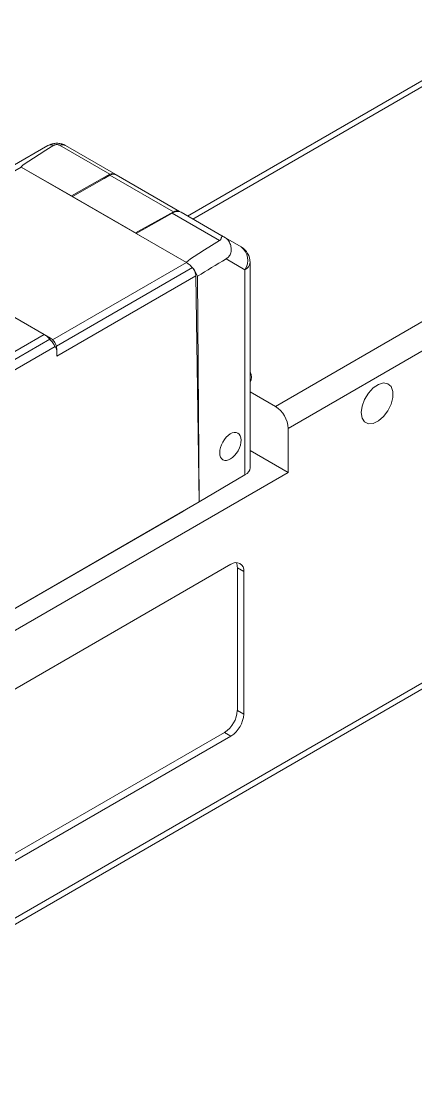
# Model space of a CAD drawing. Header units: millimetres. Extents: x 5 to 415, y 5 to 292.
# Drawn here: x 373.25 to 384.22, y 237.74 to 267.33 of the extents above; entities that cross this region are included whole.
import ezdxf

# ---------------------------------------------------------------- set-up
doc = ezdxf.new("R2010")
doc.units = ezdxf.units.MM

msp = doc.modelspace()

# ---------------------------------------------------------------- linework, layer by layer
at = {"color": 7, "linetype": 'Continuous', "lineweight": 18}
for p, q in [((387.257, 267.329), (377.875, 261.913)), ((373.982, 263.872), (372.997, 263.303)), ((374.313, 263.883), (375.709, 263.077)), ((374.482, 263.872), (375.879, 263.066)), ((380.318, 256.623), (392.905, 263.889)), ((394.142, 263.787), (380.672, 256.011)), ((377.843, 260.625), (373.247, 263.278)), ((374.644, 262.472), (373.247, 263.278)), ((375.709, 263.077), (374.644, 262.472)), ((374.669, 262.458), (375.551, 262.957)), ((375.551, 262.957), (375.714, 263.047)), ((375.714, 263.047), (377.479, 262.028)), ((375.887, 263.061), (377.648, 262.044)), ((376.421, 261.446), (374.669, 262.458)), ((376.421, 261.446), (377.318, 261.937)), ((377.444, 261.997), (376.447, 261.431)), ((377.318, 261.937), (377.479, 262.028)), ((378.762, 261.235), (377.444, 261.997)), ((377.691, 262.02), (377.648, 262.044)), ((377.691, 262.02), (378.829, 261.363)), ((377.843, 260.625), (376.447, 261.431)), ((378.925, 261.307), (379.361, 261.055)), ((373.884, 258.625), (369.287, 261.278)), ((379.468, 260.423), (378.945, 260.725)), ((374.225, 258.299), (378.009, 260.482)), ((379.468, 254.717), (379.468, 260.423)), ((379.611, 260.622), (379.611, 254.919)), ((378.103, 260.251), (374.237, 258.019)), ((378.197, 253.97), (378.103, 260.251)), ((378.197, 253.97), (378.15, 260.244)), ((371.586, 257.298), (373.884, 258.625)), ((374.04, 258.492), (371.742, 257.166)), ((374.06, 258.523), (373.884, 258.625)), ((374.19, 258.286), (371.789, 256.9)), ((374.237, 258.123), (374.237, 258.151)), ((374.237, 258.019), (374.237, 258.123)), ((365.295, 237.738), (398.423, 256.862)), ((365.398, 237.967), (398.526, 257.091)), ((379.611, 257.031), (380.318, 256.623)), ((380.672, 254.786), (380.672, 256.011)), ((380.672, 254.786), (379.611, 255.398)), ((365.398, 245.969), (380.672, 254.786)), ((379.468, 254.717), (378.197, 253.97)), ((367.838, 247.99), (378.197, 253.97)), ((377.737, 253.704), (364.868, 246.275)), ((377.77, 253.724), (377.737, 253.704)), ((379.081, 252.234), (368.58, 246.172)), ((379.258, 248.172), (379.258, 252.132)), ((379.434, 252.03), (379.258, 252.132)), ((379.434, 248.07), (379.434, 252.03)), ((379.258, 248.172), (379.434, 248.07)), ((368.404, 241.498), (378.904, 247.56)), ((368.58, 241.396), (379.081, 247.458)), ((379.081, 247.458), (378.904, 247.56))]:
    msp.add_line(p, q, dxfattribs=at)
at = {"color": 8, "linetype": 'Continuous', "lineweight": 18}
for p, q in [((387.248, 267.155), (378.022, 261.828)), ((369.535, 261.135), (373.247, 263.278)), ((377.318, 261.926), (377.318, 261.937)), ((374.12, 258.475), (377.843, 260.625))]:
    msp.add_line(p, q, dxfattribs=at)
at = {"color": 7, "linetype": 'Continuous', "lineweight": 18, "flags": 128}
msp.add_lwpolyline([(382.705, 256.449), (382.729, 256.629), (382.798, 256.817), (382.905, 256.992), (383.038, 257.137), (383.183, 257.234), (383.324, 257.274), (383.446, 257.253), (383.535, 257.172), (383.583, 257.04), (383.583, 256.872), (383.535, 256.686), (383.446, 256.502), (383.324, 256.34), (383.183, 256.217), (383.038, 256.147), (382.905, 256.138), (382.798, 256.19), (382.729, 256.297), (382.705, 256.449)], dxfattribs=at)
at = {"color": 8, "linetype": 'Continuous', "lineweight": 18}
msp.add_arc((374.08, 263.683), 0.212, 69.2973, 117.3726, dxfattribs=at)
at = {"color": 7, "linetype": 'Continuous', "lineweight": 18}
for centre, radius, start, end in [((374.385, 263.685), 0.211, 62.523, 110.0342), ((375.781, 262.879), 0.211, 62.523, 110.0342), ((377.587, 261.792), 0.25, 65.5492, 125.0836), ((379.089, 260.684), 0.46, 325.4207, 53.7367), ((379.111, 260.622), 0.5, 0, 60), ((377.429, 259.979), 0.767, 20.197, 57.3602), ((379.367, 260.647), 0.245, 294.2404, 354.1405), ((379.387, 257.439), 0.267, 327.2566, 32.7434), ((379.904, 255.976), 0.768, 2.6055, 57.3945), ((379.219, 252.065), 0.218, 350.786, 129.2033), ((378.939, 252.144), 0.319, 357.8954, 25.7081), ((378.49, 248.207), 0.768, 302.6055, 357.3945), ((378.667, 248.105), 0.768, 302.6055, 357.3945)]:
    msp.add_arc(centre, radius, start, end, dxfattribs=at)
for centre, major_axis, ratio, start_param, end_param in [((413.76, 286.258), (40.514, 22.978), 0.007557, 2.925079, 3.146034), ((379.328, 261.074), (0.5, -0.289), 0.00007, 2.510391, 3.175795), ((418.357, 283.605), (40.514, 22.978), 0.007557, 2.923758, 3.146034), ((413.123, 280.583), (40.159, 23.59), 0.007625, 2.584269, 2.62324), ((379.111, 254.919), (0.5, 0), 0.577332, 5.506475, 6.283185)]:
    msp.add_ellipse(centre, major_axis=major_axis, ratio=ratio, start_param=start_param, end_param=end_param, dxfattribs=at)
msp.add_ellipse((379.065, 255.51), major_axis=(0.207, 0.371), ratio=0.577293, dxfattribs=at)
for points, knots in [([(374.152, 263.932), (374.096, 263.92), (374.035, 263.907), (373.985, 263.873), (373.982, 263.871)], [0, 0, 0, 0, 0.933075, 1, 1, 1, 1]), ([(374.482, 263.872), (374.481, 263.872), (374.45, 263.898), (374.372, 263.92), (374.262, 263.944), (374.188, 263.936), (374.152, 263.932)], [0, 0, 0, 0, 0.006878, 0.35287, 0.684338, 1, 1, 1, 1]), ([(374.155, 263.882), (374.164, 263.886), (374.182, 263.896), (374.219, 263.902), (374.256, 263.902), (374.289, 263.895), (374.305, 263.886), (374.313, 263.883)], [0, 0, 0, 0, 0.2095293, 0.4190586, 0.6285879, 0.8381172, 1, 1, 1, 1]), ([(375.714, 263.047), (375.751, 263.063), (375.815, 263.09), (375.865, 263.07), (375.887, 263.061)], [0, 0, 0, 0, 0.557682, 1, 1, 1, 1]), ([(377.648, 262.044), (377.621, 262.054), (377.571, 262.072), (377.507, 262.042), (377.479, 262.028)], [0, 0, 0, 0, 0.557681, 1, 1, 1, 1]), ([(378.829, 261.363), (378.826, 261.355), (378.823, 261.344), (378.808, 261.29), (378.793, 261.258), (378.771, 261.242), (378.762, 261.235)], [0, 0, 0, 0, 0.543663, 0.764071, 0.90273, 1, 1, 1, 1]), ([(378.945, 260.725), (378.974, 260.746), (379.031, 260.787), (379.084, 260.898), (379.092, 261.029), (379.057, 261.163), (378.994, 261.259), (378.944, 261.294), (378.925, 261.307)], [0, 0, 0, 0, 0.154072, 0.309207, 0.488335, 0.671502, 0.878231, 1, 1, 1, 1]), ([(378.103, 260.251), (378.101, 260.27), (378.099, 260.308), (378.078, 260.369), (378.058, 260.414), (378.043, 260.434), (378.041, 260.437)], [0, 0, 0, 0, 0.3164504, 0.6329007, 0.9493511, 1, 1, 1, 1]), ([(373.884, 258.625), (373.911, 258.607), (373.965, 258.572), (374.015, 258.519), (374.04, 258.492)], [0, 0, 0, 0, 0.500008, 1, 1, 1, 1]), ([(374.19, 258.286), (374.181, 258.301), (374.162, 258.33), (374.125, 258.385), (374.084, 258.441), (374.055, 258.475), (374.04, 258.492)], [0, 0, 0, 0, 0.268398, 0.522178, 0.764747, 1, 1, 1, 1]), ([(374.06, 258.523), (374.078, 258.511), (374.113, 258.487), (374.161, 258.432), (374.201, 258.367), (374.217, 258.322), (374.225, 258.299)], [0, 0, 0, 0, 0.249883, 0.499844, 0.749883, 1, 1, 1, 1]), ([(374.237, 258.123), (374.235, 258.153), (374.229, 258.217), (374.204, 258.262), (374.19, 258.286)], [0, 0, 0, 0, 0.479315, 1, 1, 1, 1]), ([(374.237, 258.151), (374.237, 258.171), (374.236, 258.224), (374.229, 258.271), (374.225, 258.299)], [0, 0, 0, 0, 0.3957078, 1, 1, 1, 1])]:
    msp.add_open_spline(points, degree=3, knots=knots, dxfattribs=at)

doc.saveas('drawing.dxf')
